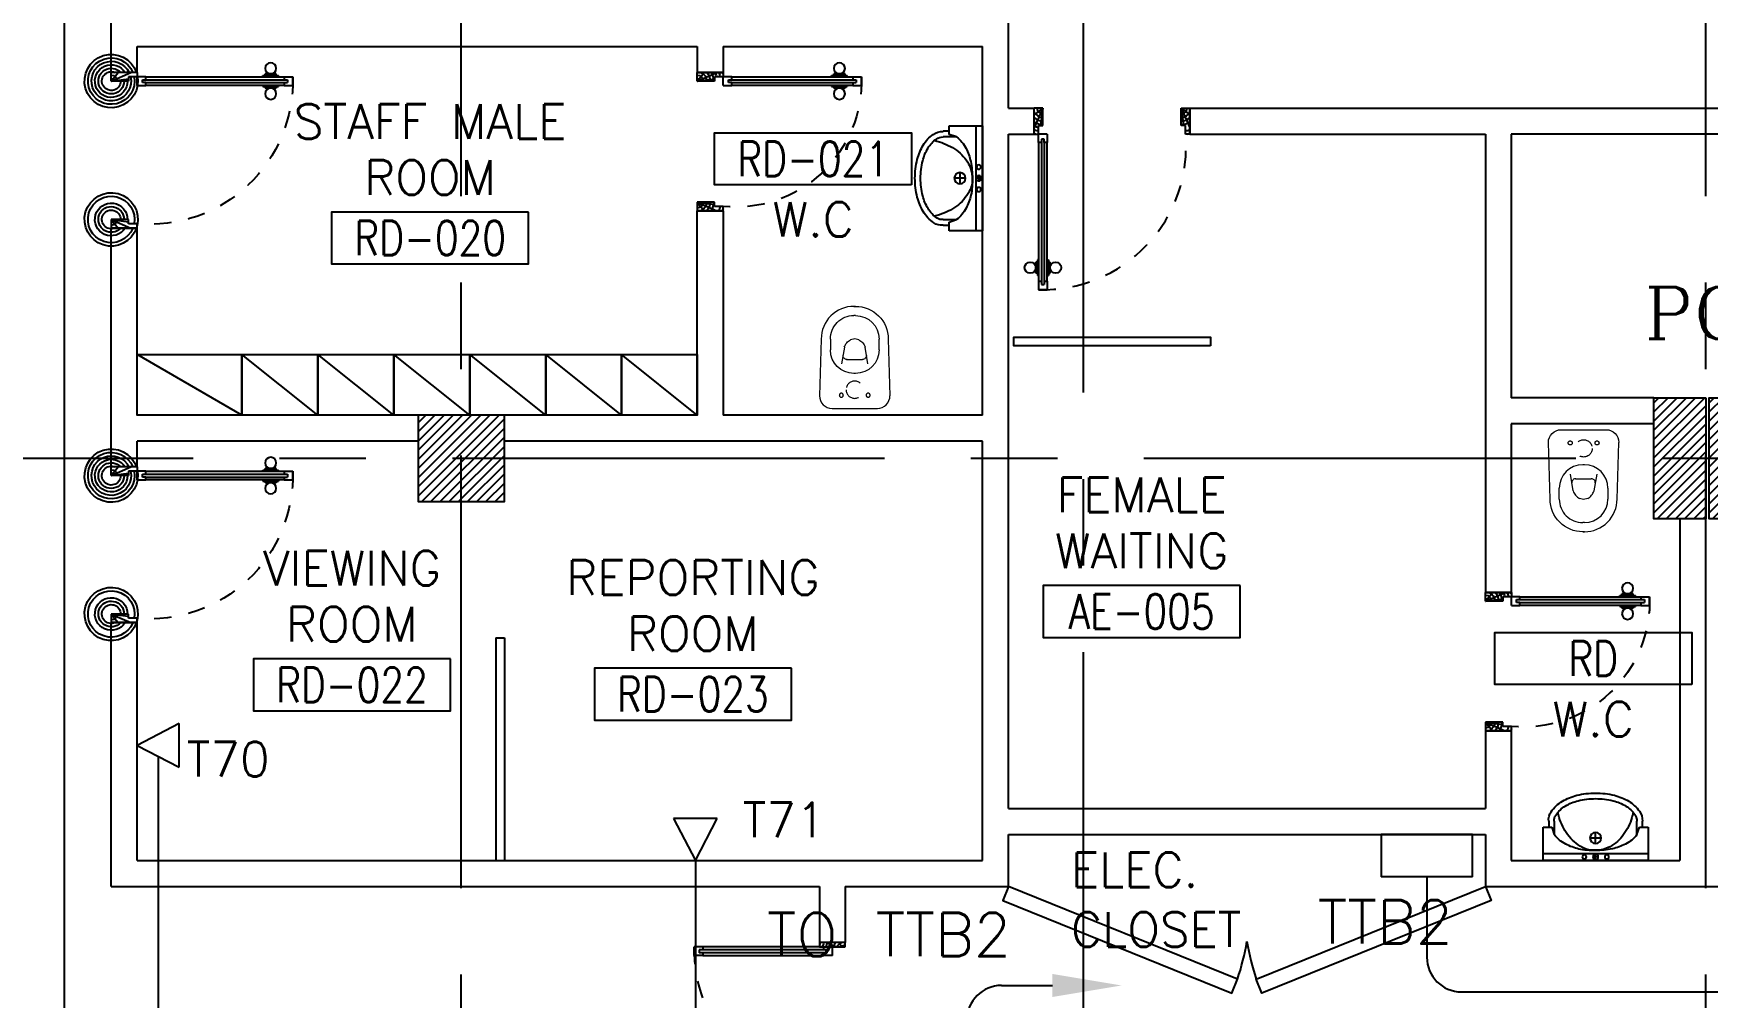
# Model space of a CAD drawing. Extents: x -1.4 to 90.6, y -12.3 to 78.9.
# Drawn here: x 32.88 to 42.56, y 55.14 to 60.71 of the extents above; entities that cross this region are included whole.
import ezdxf
from ezdxf.enums import TextEntityAlignment as Align

# ---------------------------------------------------------------- set-up
doc = ezdxf.new("R2010")
doc.units = 0
doc.header["$MEASUREMENT"] = 0
for name, pattern in [('CENTERX2', [4, 2.5, -0.5, 0.5, -0.5]), ('HIDDEN', [0.375, 0.25, -0.125]), ('HIDDEN2', [0.1875, 0.125, -0.0625])]:
    doc.linetypes.add(name, pattern=pattern)
doc.layers.get('0').update_dxf_attribs({"color": 11, "linetype": 'CONTINUOUS'})
for name, color, linetype in [('AXES', 11, 'CENTERX2'), ('COL', 11, 'CONTINUOUS'), ('DOOR', 11, 'CONTINUOUS'), ('DOOR-DIM', 11, 'CONTINUOUS'), ('E-PANELBX', 11, 'CONTINUOUS'), ('E-TEL', 4, 'CONTINUOUS'), ('E-TEXT', 2, 'CONTINUOUS'), ('E-WIRE', 4, 'CONTINUOUS'), ('EJ', 11, 'CONTINUOUS'), ('FIX', 11, 'CONTINUOUS'), ('HAT', 11, 'CONTINUOUS'), ('PART', 11, 'CONTINUOUS'), ('RM-BOX', 11, 'CONTINUOUS'), ('RM-NAME', 11, 'CONTINUOUS'), ('RM-NO', 11, 'CONTINUOUS'), ('SUNI-FUR', 11, 'CONTINUOUS'), ('WALL', 11, 'CONTINUOUS')]:
    doc.layers.add(name, color=color, linetype=linetype)
doc.styles.add('ROMANC', font='romanc', dxfattribs={"height": 0.1})
doc.styles.add('ROMANS', font='ROMANS.shx', dxfattribs={"width": 0.6})
doc.styles.get("Standard").update_dxf_attribs({"font": 'TXT.shx'})

# ---------------------------------------------------------------- blocks, each defined once
blk = doc.blocks.new('*X117')
at = {"color": 0}
for p, q in [((49339.2, 62332.3), (49807.9, 62801)), ((49339.2, 62385.3), (49754.9, 62801)), ((49339.2, 62438.4), (49701.8, 62801)), ((49339.2, 62491.4), (49648.8, 62801)), ((49339.2, 62544.4), (49595.8, 62801)), ((49339.2, 62597.5), (49542.7, 62801)), ((49339.2, 62650.5), (49489.7, 62801)), ((49339.2, 62703.5), (49436.7, 62801)), ((49339.2, 62756.6), (49383.6, 62801)), ((49360.9, 62301), (49839.2, 62779.3)), ((49414, 62301), (49839.2, 62726.2)), ((49467, 62301), (49839.2, 62673.2)), ((49520, 62301), (49839.2, 62620.2)), ((49573.1, 62301), (49839.2, 62567.1)), ((49626.1, 62301), (49839.2, 62514.1)), ((49679.1, 62301), (49839.2, 62461.1)), ((49732.2, 62301), (49839.2, 62408)), ((49785.2, 62301), (49839.2, 62355))]:
    blk.add_line(p, q, dxfattribs=at)
blk = doc.blocks.new('COL50')
at = {"layer": 'COL'}
blk.add_lwpolyline([(-250, 250), (-250, -250), (250, -250), (250, 250)], close=True, dxfattribs=at)
blk = doc.blocks.new('A$C6F293607')
at = {"layer": 'DOOR', "color": 0, "linetype": 'ByBlock'}
for p, q in [((80.9, 875), (130.9, 875)), ((130.9, 875), (80.9, 875)), ((80.9, 825), (80.9, 875)), ((130.9, 825), (130.9, 875)), ((1630.9, 875), (1580.9, 875)), ((1580.9, 875), (1630.9, 875)), ((1580.9, 825), (1580.9, 875)), ((1630.9, 825), (1630.9, 875)), ((73.7, 780), (64.7, 780)), ((64.7, 780), (64.7, 715.2)), ((80.9, 792.6), (73.7, 792.6)), ((73.7, 702.6), (73.7, 792.6)), ((73.7, 780), (73.7, 715.2)), ((80.9, 825), (97.9, 825)), ((97.9, 845), (113.9, 845)), ((97.9, 825), (97.9, 845)), ((113.9, 825), (113.9, 845)), ((113.9, 825), (130.9, 825)), ((130.9, 792.6), (138.1, 792.6)), ((138.1, 702.6), (138.1, 792.6)), ((138.1, 780), (147.1, 780)), ((138.1, 780), (138.1, 715.2)), ((147.1, 780), (147.1, 715.2)), ((1597.9, 825), (1580.9, 825)), ((1613.9, 845), (1597.9, 845)), ((1597.9, 825), (1597.9, 845)), ((1613.9, 825), (1613.9, 845)), ((1630.9, 825), (1613.9, 825)), ((73.7, 715.2), (64.7, 715.2)), ((80.9, 702.6), (73.7, 702.6)), ((130.9, 702.6), (138.1, 702.6)), ((138.1, 715.2), (147.1, 715.2)), ((55.9, 0), (55.9, 150)), ((55.9, 150), (80.9, 150)), ((80.9, 150), (80.9, 0)), ((97.9, 125), (80.9, 125)), ((80.9, 125), (80.9, 75)), ((97.9, 105), (97.9, 125)), ((113.9, 105), (97.9, 105)), ((130.9, 125), (113.9, 125)), ((113.9, 125), (113.9, 105)), ((130.9, 75), (130.9, 125)), ((1580.9, 125), (1597.9, 125)), ((1580.9, 75), (1580.9, 125)), ((1597.9, 125), (1597.9, 105)), ((1597.9, 105), (1613.9, 105)), ((1613.9, 125), (1630.9, 125)), ((1613.9, 105), (1613.9, 125)), ((1655.9, 150), (1630.9, 150)), ((1630.9, 150), (1630.9, 0)), ((1630.9, 125), (1630.9, 75)), ((1655.9, 0), (1655.9, 150)), ((80.9, 0), (55.9, 0)), ((130.9, 75), (80.9, 75)), ((1580.9, 75), (1630.9, 75)), ((1630.9, 0), (1655.9, 0))]:
    blk.add_line(p, q, dxfattribs=at)
at = {"layer": 'DOOR', "linetype": 'ByBlock'}
for p, q in [((80.9, 125), (80.9, 825)), ((97.9, 125), (97.9, 825)), ((113.9, 125), (113.9, 825)), ((130.9, 825), (130.9, 125)), ((1580.9, 825), (1580.9, 125)), ((1597.9, 125), (1597.9, 825)), ((1613.9, 125), (1613.9, 825)), ((1630.9, 125), (1630.9, 825))]:
    blk.add_line(p, q, dxfattribs=at)
at = {"layer": 'DOOR', "color": 9, "linetype": 'ByBlock'}
for p, q in [((80.9, 56.9), (55.9, 113.7)), ((1630.9, 56.9), (1655.9, 113.7)), ((80.9, 20.1), (55.9, 40.1)), ((1630.9, 20.1), (1655.9, 40.1))]:
    blk.add_line(p, q, dxfattribs=at)
at = {"layer": 'DOOR', "color": 0, "linetype": 'ByBlock'}
for centre in [(32.4, 747.6), (179.5, 747.6)]:
    blk.add_circle(centre, 32.4, dxfattribs=at)
at = {"layer": 'DOOR', "linetype": 'HIDDEN', "ltscale": 0.5}
for centre, start, end in [((105.9, 123.8), 356.27506, 91.90618), ((1605.9, 123.8), 88.09382, 183.72494)]:
    blk.add_arc(centre, 751.6, start, end, dxfattribs=at)
at = {"layer": 'DOOR', "color": 9, "linetype": 'ByBlock'}
for centre, radius, start, end in [((105.9, 0), 154.4, 103.71423, 108.89471), ((105.9, 0), 134.4, 100.71998, 111.84015), ((105.9, 0), 114.4, 102.62257, 115.91616), ((1605.9, 0), 134.4, 68.15985, 79.28002), ((1605.9, 0), 114.4, 64.08384, 77.37743), ((1605.9, 0), 154.4, 71.10529, 76.28577), ((105.9, 0), 94.4, 105.35656, 121.98181), ((105.9, 0), 74.4, 109.63413, 132.22357), ((105.9, 0), 54.4, 117.35758, 156.79262), ((105.9, 0), 34.4, 136.61069, 180), ((1605.9, 0), 94.4, 58.01819, 74.64344), ((1605.9, 0), 74.4, 47.77643, 70.36587), ((1605.9, 0), 54.4, 23.20738, 62.64242), ((1605.9, 0), 34.4, 0, 43.38931)]:
    blk.add_arc(centre, radius, start, end, dxfattribs=at)
blk = doc.blocks.new('C11')
at = {"layer": 'HAT'}
h = blk.add_hatch(dxfattribs=at)
h.set_pattern_fill('ANSI31', color=256, scale=300, style=0)
h.set_pattern_definition([(45, (-383765.23, -62181), (-26.5165043, 26.5165043), [])])
h.paths.add_polyline_path([(-20, 350), (-20, 700), (-320, 700), (-320, 350)])
h.paths.add_polyline_path([(-320, 0), (-20, 0), (-20, 350), (-320, 350)])
h = blk.add_hatch(dxfattribs=at)
h.set_pattern_fill('ANSI31', color=256, scale=300, style=0)
h.set_pattern_definition([(45, (-383445.23, -62181), (-26.5165043, 26.5165043), [])])
h.paths.add_polyline_path([(300, 350), (300, 700), (0, 700), (0, 350)])
h.paths.add_polyline_path([(0, 0), (300, 0), (300, 350), (0, 350)])
at = {"layer": 'COL'}
for points in [[(-20, 700), (-20, 0), (-320, 0), (-320, 700)], [(300, 700), (300, 0), (0, 0), (0, 700)]]:
    blk.add_lwpolyline(points, close=True, dxfattribs=at)
blk = doc.blocks.new('RM1')
at = {"layer": 'RM-BOX'}
blk.add_lwpolyline([(569.9, -200), (-569.9, -200), (-569.9, -500), (569.9, -500)], close=True, dxfattribs=at)
at = {"layer": 'RM-NAME', "style": 'ROMANS'}
for tag, p in [('ROOMNAME1', (0, 323.8)), ('ROOMNAME2', (0, 0))]:
    blk.add_attdef(tag, text='', height=200, dxfattribs=at).set_placement(p, align=Align.MIDDLE)
at = {"layer": 'RM-NO', "style": 'ROMANS', "width": 0.8}
blk.add_attdef('ROOMNO', text='', height=200, dxfattribs=at).set_placement((0, -350), align=Align.MIDDLE)
blk = doc.blocks.new('DOOR90')
at = {"layer": 'DOOR', "color": 7, "linetype": 'ByBlock'}
for p, q in [((-150, 0), (0, 0)), ((-150, 0), (-150, -25)), ((0, -50), (-113.7, 0)), ((0, -50), (-40.1, 0)), ((0, -50), (0, 0)), ((-1000, -25), (-1050, -25)), ((-1050, -75), (-1050, -25)), ((-1050, -25), (-1050, -75)), ((-1000, -75), (-1050, -75)), ((-1000, -42), (-1020, -42)), ((-1020, -42), (-1020, -58)), ((-1000, -58), (-1020, -58)), ((-1000, -25), (-1000, -42)), ((-1000, -58), (-1000, -75)), ((-877.6, -17.8), (-967.6, -17.8)), ((-967.6, -25), (-967.6, -17.8)), ((-967.6, -75), (-967.6, -82.2)), ((-877.6, -82.2), (-967.6, -82.2)), ((-955, -8.8), (-890.2, -8.8)), ((-955, -17.8), (-955, -8.8)), ((-955, -17.8), (-890.2, -17.8)), ((-955, -82.2), (-890.2, -82.2)), ((-955, -82.2), (-955, -91.2)), ((-955, -91.2), (-890.2, -91.2)), ((-890.2, -17.8), (-890.2, -8.8)), ((-890.2, -82.2), (-890.2, -91.2)), ((-877.6, -25), (-877.6, -17.8)), ((-877.6, -75), (-877.6, -82.2)), ((-200, -25), (-150, -25)), ((-200, -42), (-200, -25)), ((-180, -42), (-200, -42)), ((-200, -58), (-180, -58)), ((-200, -75), (-200, -58)), ((-150, -75), (-200, -75)), ((-180, -58), (-180, -42)), ((-150, -25), (-100, -25)), ((-150, -75), (-150, -25)), ((-100, -25), (-100, -50)), ((0, -50), (-100, -36.6)), ((-100, -50), (0, -50)), ((0, -850), (-113.7, -900)), ((-100, -875), (-100, -850)), ((0, -850), (-100, -863.4)), ((-100, -850), (0, -850)), ((0, -850), (-40.1, -900)), ((0, -850), (0, -900)), ((-150, -875), (-100, -875)), ((-150, -900), (-150, -875)), ((-150, -900), (0, -900)), ((0, -900), (-150, -900))]:
    blk.add_line(p, q, dxfattribs=at)
at = {"layer": 'DOOR', "linetype": 'ByBlock'}
for p, q in [((-200, -25), (-1000, -25)), ((-200, -42), (-1000, -42)), ((-200, -58), (-1000, -58)), ((-1000, -75), (-200, -75))]:
    blk.add_line(p, q, dxfattribs=at)
at = {"layer": 'DOOR', "color": 7, "linetype": 'ByBlock'}
for centre in [(-922.6, 23.5), (-922.6, -123.5)]:
    blk.add_circle(centre, 32.4, dxfattribs=at)
for centre, radius, start, end in [((0, -50), 154.4, 161.10529, 166.28577), ((0, -50), 94.4, 148.01819, 180), ((0, -50), 134.4, 158.15985, 169.28002), ((0, -50), 114.4, 154.08384, 167.37743), ((0, -50), 74.4, 137.77643, 180), ((0, -50), 54.4, 113.20738, 180), ((0, -50), 34.4, 90, 180), ((0, -50), 14.4, 90, 180), ((0, -850), 94.4, 180, 211.98181), ((0, -850), 74.4, 180, 222.22357), ((0, -850), 54.4, 180, 246.79262), ((0, -850), 34.4, 180, 270), ((0, -850), 14.4, 180, 270), ((0, -850), 154.4, 193.71423, 198.89471), ((0, -850), 134.4, 190.71998, 201.84015)]:
    blk.add_arc(centre, radius, start, end, dxfattribs=at)
at = {"layer": 'DOOR', "linetype": 'HIDDEN', "ltscale": 0.5}
blk.add_arc((-222.2, -50), 828.2, 178.27012, 275.00304, dxfattribs=at)
blk = doc.blocks.new('A$C3CD36B94')
at = {"layer": 'DOOR', "color": 0, "linetype": 'ByBlock'}
for p, q in [((105.9, 950.4), (55.9, 950.4)), ((55.9, 800.4), (55.9, 950.4)), ((105.9, 850.4), (105.9, 950.4)), ((805.9, 950.4), (855.9, 950.4)), ((805.9, 850.4), (805.9, 950.4)), ((855.9, 800.4), (855.9, 950.4)), ((855.9, 950.4), (855.9, 800.4)), ((55.9, 800.4), (80.9, 800.4)), ((80.9, 850.4), (105.9, 850.4)), ((80.9, 800.4), (80.9, 850.4)), ((130.9, 800.4), (80.9, 800.4)), ((80.9, 750.4), (80.9, 800.4)), ((130.9, 800.4), (130.9, 750.4)), ((830.9, 850.4), (805.9, 850.4)), ((830.9, 800.4), (830.9, 850.4)), ((855.9, 800.4), (830.9, 800.4)), ((97.9, 750.4), (80.9, 750.4)), ((113.9, 770.4), (97.9, 770.4)), ((97.9, 770.4), (97.9, 750.4)), ((113.9, 750.4), (113.9, 770.4)), ((130.9, 750.4), (113.9, 750.4)), ((64.7, 95.4), (64.7, 160.2)), ((73.7, 160.2), (64.7, 160.2)), ((73.7, 172.8), (73.7, 82.8)), ((80.9, 172.8), (73.7, 172.8)), ((73.7, 95.4), (73.7, 160.2)), ((130.9, 172.8), (138.1, 172.8)), ((138.1, 172.8), (138.1, 82.8)), ((138.1, 95.4), (138.1, 160.2)), ((138.1, 160.2), (147.1, 160.2)), ((147.1, 95.4), (147.1, 160.2)), ((73.7, 95.4), (64.7, 95.4)), ((80.9, 82.8), (73.7, 82.8)), ((80.9, 50.4), (80.9, 0.4)), ((80.9, 50.4), (97.9, 50.4)), ((130.9, 0.4), (80.9, 0.4)), ((80.9, 0.4), (130.9, 0.4)), ((97.9, 50.4), (97.9, 30.4)), ((97.9, 30.4), (113.9, 30.4)), ((113.9, 50.4), (113.9, 30.4)), ((113.9, 50.4), (130.9, 50.4)), ((130.9, 82.8), (138.1, 82.8)), ((130.9, 50.4), (130.9, 0.4)), ((138.1, 95.4), (147.1, 95.4))]:
    blk.add_line(p, q, dxfattribs=at)
at = {"layer": 'DOOR', "color": 9, "linetype": 'ByBlock'}
for p, q in [((105.9, 950.4), (55.9, 910.3)), ((105.9, 950.4), (55.9, 836.7)), ((105.9, 950.4), (92.6, 850.4)), ((805.9, 950.4), (819.3, 850.4)), ((805.9, 950.4), (855.9, 836.7)), ((805.9, 950.4), (855.9, 910.3))]:
    blk.add_line(p, q, dxfattribs=at)
at = {"layer": 'DOOR', "linetype": 'ByBlock'}
for p, q in [((80.9, 750.4), (80.9, 50.4)), ((97.9, 750.4), (97.9, 50.4)), ((113.9, 750.4), (113.9, 50.4)), ((130.9, 50.4), (130.9, 750.4))]:
    blk.add_line(p, q, dxfattribs=at)
at = {"layer": 'DOOR', "color": 0, "linetype": 'ByBlock'}
for centre in [(32.4, 127.8), (179.5, 127.8)]:
    blk.add_circle(centre, 32.4, dxfattribs=at)
at = {"layer": 'DOOR', "color": 9, "linetype": 'ByBlock'}
for centre, radius, start, end in [((105.9, 950.4), 54.4, 203.20738, 270), ((105.9, 950.4), 74.4, 227.77643, 270), ((105.9, 950.4), 34.4, 180, 270), ((105.9, 950.4), 14.4, 180, 270), ((805.9, 950.4), 34.4, 270, 0), ((805.9, 950.4), 14.4, 270, 0), ((805.9, 950.4), 54.4, 270, 336.79262), ((805.9, 950.4), 74.4, 270, 312.22357), ((105.9, 950.4), 94.4, 238.01819, 270), ((105.9, 950.4), 114.4, 244.08384, 257.37743), ((105.9, 950.4), 134.4, 248.15985, 259.28002), ((105.9, 950.4), 154.4, 251.10529, 256.28577), ((805.9, 950.4), 94.4, 270, 301.98181), ((805.9, 950.4), 134.4, 280.71998, 291.84015), ((805.9, 950.4), 154.4, 283.71423, 288.89471)]:
    blk.add_arc(centre, radius, start, end, dxfattribs=at)
at = {"layer": 'DOOR', "linetype": 'HIDDEN', "ltscale": 0.5}
blk.add_arc((105.9, 728.6), 728.6, 268.03354, 5.66169, dxfattribs=at)
blk = doc.blocks.new('WC')
at = {"layer": 'FIX', "lineweight": 20}
for p, q in [((475, 140.8), (538, 140.8)), ((339, 4.8), (339, -4.8)), ((394.8, 75.7), (490.4, 60.1)), ((533.7, 24.2), (539.5, 0)), ((539.5, 0), (533.7, -24.2)), ((674, 4.8), (674, -4.8)), ((490.4, -60.1), (394.8, -75.7)), ((538, -140.8), (475, -140.8)), ((213.2, -203.8), (210, -203.8))]:
    blk.add_line(p, q, dxfattribs=at)
at = {"layer": 'FIX', "linetype": 'Continuous', "lineweight": 20}
blk.add_line((420.1, -47.3), (420.4, 44.6), dxfattribs=at)
at = {"layer": 'FIX', "lineweight": 20}
for points in [[(210, -203.8, -0.414214), (137, -130.8), (137, 0), (137, 130.8, -0.414214), (210, 203.8)], [(727, -4.8), (727, 4.8, 0.414214), (538, 193.8), (210, 203.8)], [(727, 4.8), (727, -4.8, -0.414214), (538, -193.8), (210, -203.8)]]:
    blk.add_lwpolyline(points, format="xyb", dxfattribs=at)
at = {"layer": 'FIX', "linetype": 'HIDDEN2', "lineweight": 20, "ltscale": 0.3}
blk.add_circle((245, 0), 49.8, dxfattribs=at)
at = {"layer": 'FIX', "linetype": 'HIDDEN', "lineweight": 20, "ltscale": 0.05}
for centre in [(213.2, 77.5), (213.2, -77.5)]:
    blk.add_circle(centre, 11.6, dxfattribs=at)
at = {"layer": 'FIX', "lineweight": 20}
for centre, radius, start, end in [((475, 4.8), 136, 90, 180), ((538, 4.8), 136, 360, 90), ((464.4, -17.6), 82, 51.07583, 71.50405), ((473, -6.9), 68.2, 27.15318, 51.07583), ((475, -4.8), 136, 180, 270), ((464.4, 17.6), 82, 288.49595, 308.92417), ((473, 6.9), 68.2, 308.92417, 332.84682), ((538, -4.8), 136, 270, 0)]:
    blk.add_arc(centre, radius, start, end, dxfattribs=at)
at = {"layer": 'FIX', "linetype": 'Continuous', "lineweight": 20}
for centre, start, end in [((442.7, 45.5), 88.38785, 182.33379), ((442.4, -45.6), 177.66621, 271.61215)]:
    blk.add_arc(centre, 22.3, start, end, dxfattribs=at)
blk = doc.blocks.new('3')
at = {"layer": 'SUNI-FUR', "linetype": 'Continuous'}
for p, q in [((-0.3039, 0), (-0.3039, -0.1919)), ((0.3039, 0), (-0.3039, 0)), ((0.3039, -0.1919), (0.3039, 0)), ((0.3039, -0.039), (-0.3039, -0.039)), ((0.0156, -0.021), (-0.0155, -0.021)), ((0, -0.0055), (0, -0.0366)), ((-0.3039, -0.1919), (-0.2537, -0.1919)), ((-0.2714, -0.2275), (-0.2714, -0.1919)), ((-0.2537, -0.1919), (-0.2387, -0.1496)), ((-0.2389, -0.2275), (-0.2389, -0.15)), ((0.0325, -0.13), (-0.0325, -0.13)), ((0, -0.0975), (0, -0.1625)), ((0.2387, -0.1496), (0.2537, -0.1919)), ((0.2389, -0.15), (0.2389, -0.2275)), ((0.2537, -0.1919), (0.3039, -0.1919)), ((0.2714, -0.1919), (0.2714, -0.2275))]:
    blk.add_line(p, q, dxfattribs=at)
for centre, radius in [((-0.065, -0.021), 0.0124), ((0, -0.021), 0.0155), ((0.065, -0.021), 0.0124), ((0, -0.13), 0.0325)]:
    blk.add_circle(centre, radius, dxfattribs=at)
for centre, radius, start, end in [((-0.0851, -0.2667), 0.1932, 117.03767, 142.6695), ((-0.028, -0.3651), 0.3068, 103.08645, 118.18778), ((0.0537, -0.3121), 0.2697, 118.74222, 143.05777), ((-0.0078, -0.528), 0.4705, 89.0532, 100.98953), ((-0.012, -0.189), 0.1301, 84.85355, 119.44542), ((0.0031, -0.2275), 0.1682, 61.44413, 91.16775), ((0, -0.5271), 0.4694, 78.06366, 90), ((-0.0403, -0.2967), 0.2498, 35.96083, 60.27638), ((0.0338, -0.3673), 0.3061, 62.96233, 78.06366), ((0.0851, -0.2667), 0.1932, 37.3305, 62.96233), ((0.104, -0.3429), 0.3284, 144.03917, 163.27388), ((-0.104, -0.3429), 0.3284, 16.72612, 35.96083), ((-0.1911, -0.2352), 0.0807, 174.55389, 214.67303), ((-0.0828, -0.1603), 0.2123, 214.67303, 239.08672), ((-0.1868, -0.2338), 0.0525, 173.08928, 213.20841), ((-0.0828, -0.1603), 0.1798, 214.67303, 239.08672), ((0.2045, -0.3731), 0.4333, 163.27388, 167.37502), ((0.0893, -0.1711), 0.1672, 300.91328, 325.32697), ((0.0893, -0.1711), 0.1997, 300.91328, 325.32697), ((-0.2045, -0.3731), 0.4333, 12.73586, 16.72612), ((0.1708, -0.2275), 0.068, 325.32697, 0), ((0.1708, -0.2275), 0.1005, 325.32697, 0), ((-0.0354, -0.0811), 0.3046, 239.08672, 256.06993), ((-0.0354, -0.0811), 0.2721, 239.08672, 256.06993), ((0, 0.0617), 0.4517, 256.06993, 270), ((0, 0.0617), 0.4192, 256.06993, 270), ((0, 0.0617), 0.4192, 270, 283.93007), ((0, 0.0617), 0.4517, 270, 283.93007), ((0.0354, -0.0811), 0.2721, 283.93007, 300.91328), ((0.0354, -0.0811), 0.3046, 283.93007, 300.91328)]:
    blk.add_arc(centre, radius, start, end, dxfattribs=at)

msp = doc.modelspace()

# ---------------------------------------------------------------- linework, layer by layer
at = {"layer": 'AXES'}
for p, q in [((35.3514, -0.2278), (35.3514, 78.2497)), ((42.5514, -0.2278), (42.5514, 77.909)), ((38.9514, 6.6365), (38.9514, 65.4565)), ((-0.7, 58.2565), (68.3914, 58.2565))]:
    msp.add_line(p, q, dxfattribs=at)
at = {"layer": 'E-PANELBX'}
for p, q in [((34.0811, 58.5065), (33.4764, 58.8565)), ((34.5212, 58.5065), (34.0811, 58.8565)), ((34.9613, 58.5065), (34.5212, 58.8565)), ((35.4013, 58.5065), (34.9613, 58.8565)), ((35.8414, 58.5065), (35.4013, 58.8565)), ((36.2789, 58.5065), (35.8414, 58.8565)), ((36.7164, 58.5065), (36.2789, 58.8565))]:
    msp.add_line(p, q, dxfattribs=at)
for points in [[(33.4764, 58.8565), (34.0811, 58.8565), (34.0811, 58.5065), (33.4764, 58.5065)], [(34.0811, 58.8565), (34.5212, 58.8565), (34.5212, 58.5065), (34.0811, 58.5065)], [(34.5212, 58.8565), (34.9613, 58.8565), (34.9613, 58.5065), (34.5212, 58.5065)], [(34.9613, 58.8565), (35.4013, 58.8565), (35.4013, 58.5065), (34.9613, 58.5065)], [(35.4013, 58.8565), (35.8414, 58.8565), (35.8414, 58.5065), (35.4013, 58.5065)], [(35.8414, 58.8565), (36.2789, 58.8565), (36.2789, 58.5065), (35.8414, 58.5065)], [(36.2789, 58.8565), (36.7164, 58.8565), (36.7164, 58.5065), (36.2789, 58.5065)]]:
    msp.add_lwpolyline(points, close=True, dxfattribs=at)
at = {"layer": 'E-TEL', "color": 4}
for p, q in [((33.7186, 56.7234), (33.4764, 56.5972)), ((33.7186, 56.4709), (33.7186, 56.7234)), ((33.4764, 56.5972), (33.4764, 56.5972)), ((33.4764, 56.5972), (33.7186, 56.4709)), ((36.8325, 56.1737), (36.58, 56.1737)), ((36.58, 56.1737), (36.7062, 55.9315)), ((36.7062, 55.9315), (36.8325, 56.1737)), ((41.2022, 56.0815), (40.6734, 56.0815)), ((40.6734, 56.0815), (40.6734, 55.8364)), ((41.2022, 55.8364), (41.2022, 56.0815)), ((36.7062, 55.9315), (36.7062, 55.9315)), ((41.2022, 55.8364), (40.6734, 55.8364))]:
    msp.add_line(p, q, dxfattribs=at)
at = {"layer": 'E-WIRE'}
for p, q in [((33.0549, 64.113), (33.0549, 54.0382)), ((33.5975, 56.534), (33.5975, 54.1767)), ((36.7062, 55.9315), (36.7062, 54.3152)), ((38.4768, 55.2089), (38.7712, 55.2089))]:
    msp.add_line(p, q, dxfattribs=at)
at = {"layer": 'E-WIRE', "color": 4}
for p, q in [((40.9378, 55.8364), (40.9378, 55.3719)), ((41.1378, 55.1719), (59.7366, 55.1719))]:
    msp.add_line(p, q, dxfattribs=at)
msp.add_arc((41.1378, 55.3719), 0.2, 180, 270, dxfattribs=at)
at = {"layer": 'E-WIRE'}
msp.add_arc((38.4768, 55.0089), 0.2, 90, 180, dxfattribs=at)
at = {"layer": 'E-WIRE', "color": 4}
msp.add_solid([(38.7712, 55.1422), (38.7712, 55.2756), (39.1712, 55.2089)], dxfattribs=at)
at = {"layer": 'PART'}
for p, q in [((38.549, 58.9065), (38.549, 58.9565)), ((35.5514, 57.2183), (35.5514, 55.9315)), ((35.5514, 57.2183), (35.6014, 57.2183)), ((35.6014, 57.2183), (35.6014, 55.9315))]:
    msp.add_line(p, q, dxfattribs=at)
msp.add_lwpolyline([(39.6866, 58.9065), (38.549, 58.9065), (38.549, 58.9565), (39.6866, 58.9565)], close=True, dxfattribs=at)
at = {"layer": 'WALL'}
for p, q in [((38.5164, 60.2815), (38.5164, 62.1365)), ((33.3264, 60.4875), (33.3264, 60.7875)), ((33.4764, 60.6375), (36.7164, 60.6375)), ((33.4764, 60.4875), (33.4764, 60.6375)), ((36.7164, 60.6375), (36.7164, 60.4875)), ((36.8664, 60.6375), (38.3664, 60.6375)), ((36.8664, 60.6375), (36.8664, 60.4875)), ((38.3664, 58.5065), (38.3664, 60.6375)), ((33.4764, 60.4875), (33.3264, 60.4875)), ((36.7164, 60.4875), (36.8664, 60.4875)), ((36.8664, 60.4875), (36.7164, 60.4875)), ((38.5164, 60.2815), (38.6164, 60.2815)), ((38.5164, 60.2815), (38.6664, 60.2815)), ((38.6664, 60.1315), (38.6664, 60.2815)), ((39.5664, 60.1315), (39.5664, 60.2815)), ((39.5664, 60.2815), (44.0464, 60.2815)), ((38.5164, 60.1315), (38.6664, 60.1315)), ((38.5164, 56.2315), (38.5164, 60.1315)), ((39.5664, 60.1315), (41.2764, 60.1315)), ((41.2764, 60.1315), (41.2764, 57.4815)), ((41.4264, 60.1315), (41.4264, 58.6065)), ((44.0464, 60.1315), (41.4264, 60.1315)), ((36.7164, 59.6875), (36.8664, 59.6875)), ((36.8664, 59.6875), (36.7164, 59.6875)), ((36.7164, 58.5065), (36.7164, 59.6875)), ((36.8664, 59.6875), (36.8664, 58.5065)), ((33.3264, 58.2065), (33.3264, 59.5875)), ((33.4764, 59.5875), (33.3264, 59.5875)), ((33.4764, 58.5065), (33.4764, 59.5875)), ((42.2514, 58.6065), (41.4264, 58.6065)), ((36.7164, 58.5065), (33.4764, 58.5065)), ((38.3664, 58.5065), (36.8664, 58.5065)), ((42.2514, 58.4565), (41.4264, 58.4565)), ((41.4264, 58.4565), (41.4264, 57.4815)), ((35.1014, 58.3565), (33.4764, 58.3565)), ((33.4764, 58.2065), (33.4764, 58.3565)), ((38.3664, 58.3565), (35.6014, 58.3565)), ((38.3664, 55.9315), (38.3664, 58.3565)), ((33.4764, 58.2065), (33.3264, 58.2065)), ((42.4014, 57.9065), (42.4014, 55.9315)), ((41.2764, 57.4815), (41.4264, 57.4815)), ((33.3264, 55.7815), (33.3264, 57.3065)), ((33.4764, 57.3065), (33.3264, 57.3065)), ((33.4764, 55.9315), (33.4764, 57.3065)), ((41.2764, 56.6815), (41.4264, 56.6815)), ((41.2764, 56.6815), (41.2764, 56.2315)), ((41.4264, 56.6815), (41.4264, 55.9315)), ((38.5164, 56.2315), (41.2764, 56.2315)), ((38.5164, 55.7815), (38.5164, 56.0815)), ((38.5164, 56.0815), (41.2764, 56.0815)), ((38.5164, 55.7815), (38.5164, 56.0815)), ((38.5164, 56.0815), (41.2764, 56.0815)), ((41.2764, 56.0815), (41.2764, 55.7815)), ((41.2764, 56.0815), (41.2764, 55.7815)), ((33.4764, 55.9315), (38.3664, 55.9315)), ((41.4264, 55.9315), (42.4014, 55.9315)), ((33.3264, 55.7815), (37.4233, 55.7815)), ((37.4233, 55.7815), (37.4233, 55.4565)), ((37.5733, 55.7815), (37.5733, 55.4565)), ((37.5733, 55.7815), (38.5164, 55.7815)), ((41.2764, 55.7815), (44.0464, 55.7815)), ((37.5733, 55.4565), (37.4233, 55.4565))]:
    msp.add_line(p, q, dxfattribs=at)
for points in [[(38.5164, 55.7815), (38.4836, 55.7006), (39.8091, 55.1637), (39.8419, 55.2446)], [(38.5164, 55.7815), (38.4836, 55.7006), (39.8091, 55.1637), (39.8419, 55.2446)], [(41.2764, 55.7815), (41.3092, 55.7006), (39.9838, 55.1637), (39.951, 55.2446)], [(41.2764, 55.7815), (41.3092, 55.7006), (39.9838, 55.1637), (39.951, 55.2446)]]:
    msp.add_lwpolyline(points, close=True, dxfattribs=at)
for centre, start, end in [((38.4836, 55.7006), 341.44491, 350.4313), ((41.3092, 55.7006), 189.5687, 198.55509)]:
    msp.add_arc(centre, 1.4327, start, end, dxfattribs=at)

# ---------------------------------------------------------------- block references
at = {"layer": 'COL', "xscale": 0.001000000047497451, "yscale": 0.0009999999892897904, "zscale": 0.001}
msp.add_blockref('COL50', (35.3514, 58.2565), dxfattribs=at)
at = {"layer": 'DOOR', "color": 0, "yscale": 0.0009999999892897904, "zscale": 0.001, "rotation": 90}
for name, p, xscale in [('A$C3CD36B94', (37.6669, 60.5435), -0.0009999999892897904), ('A$C3CD36B94', (42.2269, 57.5375), -0.0009999999892897904), ('A$C6F293607', (37.5733, 53.8006), 0.0009999999892897904)]:
    msp.add_blockref(name, p, dxfattribs=dict(at, xscale=xscale))
at = {"layer": 'DOOR', "xscale": 0.0009999999892897904, "yscale": 0.0009999999892897904, "zscale": 0.001, "rotation": 90}
msp.add_blockref('DOOR90', (38.6664, 60.2815), dxfattribs=at)
at = {"layer": 'DOOR-DIM', "xscale": -0.001000000047497451, "yscale": 0.0009999999892897904, "zscale": 0.001}
for p in [(33.3264, 60.4875), (33.3264, 58.2065)]:
    msp.add_blockref('DOOR90', p, dxfattribs=at)
at = {"layer": 'EJ', "color": 2, "linetype": 'ByBlock', "xscale": 0.001000000047497451, "yscale": 0.0009999999892897904, "zscale": 0.001}
msp.add_blockref('C11', (42.5714, 57.9065), dxfattribs=at)
at = {"layer": 'HAT', "xscale": 0.001000000047497451, "yscale": 0.0009999999892897904, "zscale": 0.001}
for p, values in [((35.1714, 59.8802), {'ROOMNO': 'RD-020', 'ROOMNAME2': 'ROOM', 'ROOMNAME1': 'STAFF MALE'}), ((39.2879, 57.7211), {'ROOMNO': 'AE-005', 'ROOMNAME2': 'WAITING', 'ROOMNAME1': 'FEMALE'}), ((34.7187, 57.297), {'ROOMNO': 'RD-022', 'ROOMNAME2': 'ROOM', 'ROOMNAME1': 'VIEWING'}), ((36.6912, 57.243), {'ROOMNO': 'RD-023', 'ROOMNAME2': 'ROOM', 'ROOMNAME1': 'REPORTING'})]:
    msp.add_blockref('RM1', p, dxfattribs=at).add_auto_attribs(values)
at = {"layer": 'HAT'}
ref = msp.add_blockref('RM1', (37.3872, 59.638), dxfattribs=dict(at, xscale=-0.001000000047497451, yscale=0.0009999999892897904, zscale=0.001, rotation=180))
ref.add_attrib('ROOMNO', 'RD-021', dxfattribs={"layer": 'RM-NO', "height": 0.2, "style": 'ROMANS', "width": 0.8}).set_placement((37.3872, 59.988), align=Align.MIDDLE)
ref.add_attrib('ROOMNAME2', 'W.C', dxfattribs={"layer": 'RM-NAME', "height": 0.2, "style": 'ROMANS'}).set_placement((37.3872, 59.638), align=Align.MIDDLE)
at = {"layer": 'HAT', "xscale": 0.001000000047497451, "yscale": 0.0009999999892897904, "zscale": 0.001}
msp.add_blockref('*X117', (-14.2378, -4.2945), dxfattribs=at)
at = {"layer": 'HAT'}
ref = msp.add_blockref('RM1', (41.9003, 56.7486), dxfattribs=dict(at, xscale=-0.001000000047497451, yscale=0.0009999999892897904, zscale=0.001, rotation=180))
ref.add_attrib('ROOMNO', 'RD', dxfattribs={"layer": 'RM-NO', "height": 0.2, "style": 'ROMANS', "width": 0.8}).set_placement((41.9003, 57.0986), align=Align.MIDDLE)
ref.add_attrib('ROOMNAME2', 'W.C', dxfattribs={"layer": 'RM-NAME', "height": 0.2, "style": 'ROMANS'}).set_placement((41.9003, 56.7486), align=Align.MIDDLE)
at = {"layer": 'SUNI-FUR', "xscale": -1}
for p, rotation in [((38.3664, 59.8756), 270), ((41.9139, 55.9315), 180)]:
    msp.add_blockref('3', p, dxfattribs=dict(at, rotation=rotation))
at = {"layer": 'WALL', "yscale": 0.0009999999892897904, "zscale": 0.001, "rotation": 270}
for p, xscale in [((37.6277, 58.4081), -0.0009999999892897904), ((41.8446, 58.5588), 0.0009999999892897904)]:
    msp.add_blockref('WC', p, dxfattribs=dict(at, xscale=xscale))

# ---------------------------------------------------------------- texts
at = {"layer": 'E-TEXT', "color": 4}
for s, height, p in [('T70', 0.2, (33.7629, 56.4169, -2.4)), ('T71', 0.2, (36.979, 56.0659, -2.4)), ('TTB2', 0.25, (40.3061, 55.4513, -2.4)), ('TO TTB2', 0.25, (37.1193, 55.3782, -2.4))]:
    msp.add_text(s, height=height, dxfattribs=at).set_placement(p)
at = {"layer": 'HAT', "style": 'ROMANS'}
for s, p in [('ELEC.', (38.879, 55.7777)), ('CLOSET', (38.879, 55.4324))]:
    msp.add_text(s, height=0.2, dxfattribs=at).set_placement(p)
at = {"layer": 'RM-NAME', "style": 'ROMANC'}
msp.add_text('POLICE', height=0.3, dxfattribs=at).set_placement((42.9377, 59.0967), align=Align.MIDDLE)

doc.saveas('drawing.dxf')
